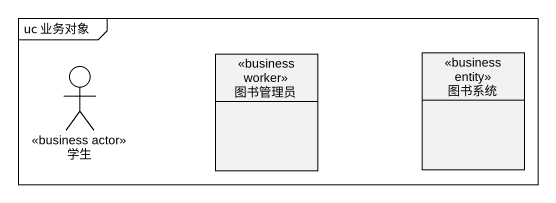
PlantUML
@startuml
mainframe uc 业务对象
allowmixing
hide circle
hide empty members
class 图书管理员 <<business worker>>
class 图书系统 <<business entity>>
actor 学生 <<business actor>>
@enduml
